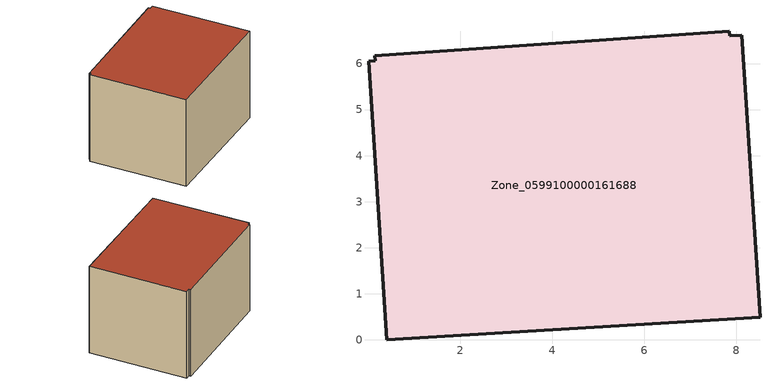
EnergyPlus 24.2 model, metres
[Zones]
Zone_0599100000161688
 floor ground (C_G): 8.51,0.49 0.4,0 0.01,6.05 0.16,6.07 0.15,6.17 7.84,6.7 7.85,6.6 8.12,6.62 z0
 wall outside (C_F): 0.4,0 8.51,0.49 8.12,6.62 7.85,6.6 7.84,6.7 0.15,6.17 0.16,6.07 0.01,6.05 0.4,0 z0:5.76
 roof outside (C_R): 0.16,6.07 0.01,6.05 0.4,0 8.51,0.49 8.12,6.62 7.85,6.6 7.84,6.7 0.15,6.17 z5.76
[BUILDING]
Pand.0599100000161688: North Axis=0; Terrain=City; Loads Convergence Tolerance Value=0.04; Temperature Convergence Tolerance Value=0.4; Solar Distribution=FullExterior; Maximum Number of Warmup Days=25; Minimum Number of Warmup Days=1
[Site:Location]
Rotterdam.The.Hague.AP_ZH_NLD Design_Conditions: Latitude=51.96; Longitude=4.45; Time Zone=1; Elevation=-4.5
[SITE:GROUNDTEMPERATURE:BUILDINGSURFACE]
18, 18, 18, 18, 18, 18, 18, 18, 18, 18, 18, 18
[MATERIAL] Thermal Absorptance=0.9; Solar Absorptance=0.7; Visible Absorptance=0.7
Name | Roughness | Thickness | Conductivity | Density | Specific Heat
G.TC.1946-1964 | MediumSmooth | 0.15 | 1 | 540 | 1210
F.TC.1946-1964 | Rough | 0.3 | 0.857143 | 1920 | 840
R.TC.1946-1964 | MediumRough | 0.2 | 0.235294 | 1500 | 1000
[CONSTRUCTION]
C_G: G.TC.1946-1964
C_F: F.TC.1946-1964
C_R: R.TC.1946-1964
[ZONE]
Zone_0599100000161688: Type=1; Multiplier=1; Ceiling Height=Autocalculate; Volume=Autocalculate; Floor Area=autocalculate; Part of Total Floor Area=Yes
[ZONEINFILTRATION:DESIGNFLOWRATE]
Infil_Zone_0599100000161688: Zone or ZoneList or Space or SpaceList=Zone_0599100000161688; Schedule=AlwaysOn; Design Flow Rate Calculation Method=Flow/Area; Flow Rate per Floor Area=0.003; Constant Term Coefficient=1; Temperature Term Coefficient=0; Velocity Term Coefficient=0; Velocity Squared Term Coefficient=0
[HVACTEMPLATE:ZONE:IDEALLOADSAIRSYSTEM]
Zone_0599100000161688: Maximum Heating Supply Air Temperature=50; Minimum Cooling Supply Air Temperature=13; Maximum Heating Supply Air Humidity Ratio=0.0156; Minimum Cooling Supply Air Humidity Ratio=0.0077; Heating Limit=NoLimit; Cooling Limit=NoLimit; Dehumidification Control Type=ConstantSensibleHeatRatio; Cooling Sensible Heat Ratio=0.7; Dehumidification Setpoint=60; Humidification Control Type=None; Humidification Setpoint=30; Outdoor Air Method=None; Outdoor Air Flow Rate per Person=0.00944; Outdoor Air Flow Rate per Zone Floor Area=0; Outdoor Air Flow Rate per Zone=0; Demand Controlled Ventilation Type=None; Outdoor Air Economizer Type=NoEconomizer; Heat Recovery Type=None; Sensible Heat Recovery Effectiveness=0.7; Latent Heat Recovery Effectiveness=0.65
[ZONECONTROL:THERMOSTAT]
ThermostatControl_Zone_0599100000161688: Zone or ZoneList=Zone_0599100000161688; Control Type Schedule=DualSetpointControlType; Control 1=Thermostat_Zone_0599100000161688; Temperature Difference Between Cutout And Setpoint=0
[THERMOSTATSETPOINT:DUALSETPOINT]
Thermostat_Zone_0599100000161688: Heating Setpoint Temperature Schedule=HeatingSetpoint_Zone_0599100000161688; Cooling Setpoint Temperature Schedule=CoolingSetpoint_Zone_0599100000161688
[SCHEDULE:COMPACT]
HeatingSetpoint_Zone_0599100000161688: Through: 12/31, For: AllDays, Until: 24:00, 21
CoolingSetpoint_Zone_0599100000161688: Through: 12/31, For: AllDays, Until: 24:00, 24
DualSetpointControlType: Through: 12/31, For: AllDays, Until: 24:00, 4
AlwaysOn: Through: 12/31, For: AllDays, Until: 24:00, 1
